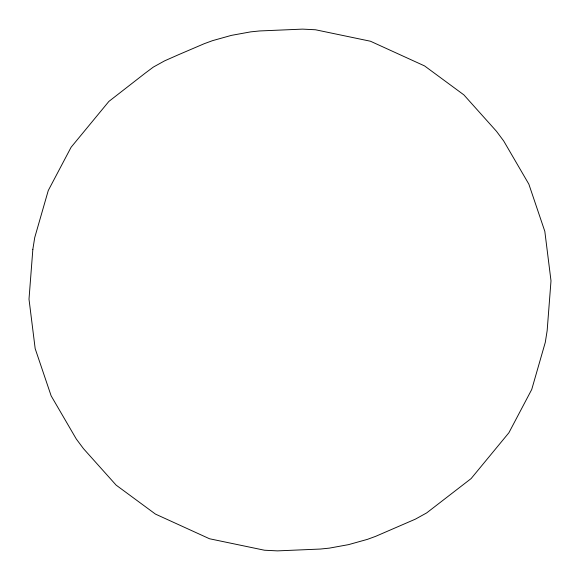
<?xml version="1.0" encoding="UTF-8"?>
<svg xmlns="http://www.w3.org/2000/svg" width="580" height="580" viewBox="0 0 580 580"><rect width="100%" height="100%" fill="white"/><g stroke="black" fill="none" stroke-linecap="round" stroke-linejoin="round"><path stroke-width="0.87" d="M32.85 249.327L29 299.157L35.177 348.638L51.149 395.857L76.299 439.016L83.477 448.652L116.123 485.119L155.447 514.09L209.532 538.762L264.494 550.231L277.479 550.877L320.443 549.042L329.302 548.136L348.551 544.635L367.357 539.378L375.68 536.333L415.389 519.143L426.655 512.916L471.127 478.572L508.892 432.76L531.729 389.485L545.28 342.396L547.15 330.673L551 280.843L544.823 231.362L528.851 184.143L503.701 140.983L496.524 131.348L463.877 94.881L424.553 65.91L370.468 41.238L315.505 29.768L302.521 29.123L259.557 30.957L250.698 31.864L231.449 35.365L212.643 40.622L204.319 43.667L178.691 54.636L164.611 60.856L153.345 67.084L145.304 73.08L108.873 101.427L71.108 147.24L48.27 190.515L34.72 237.604L32.85 249.327"/></g></svg>
